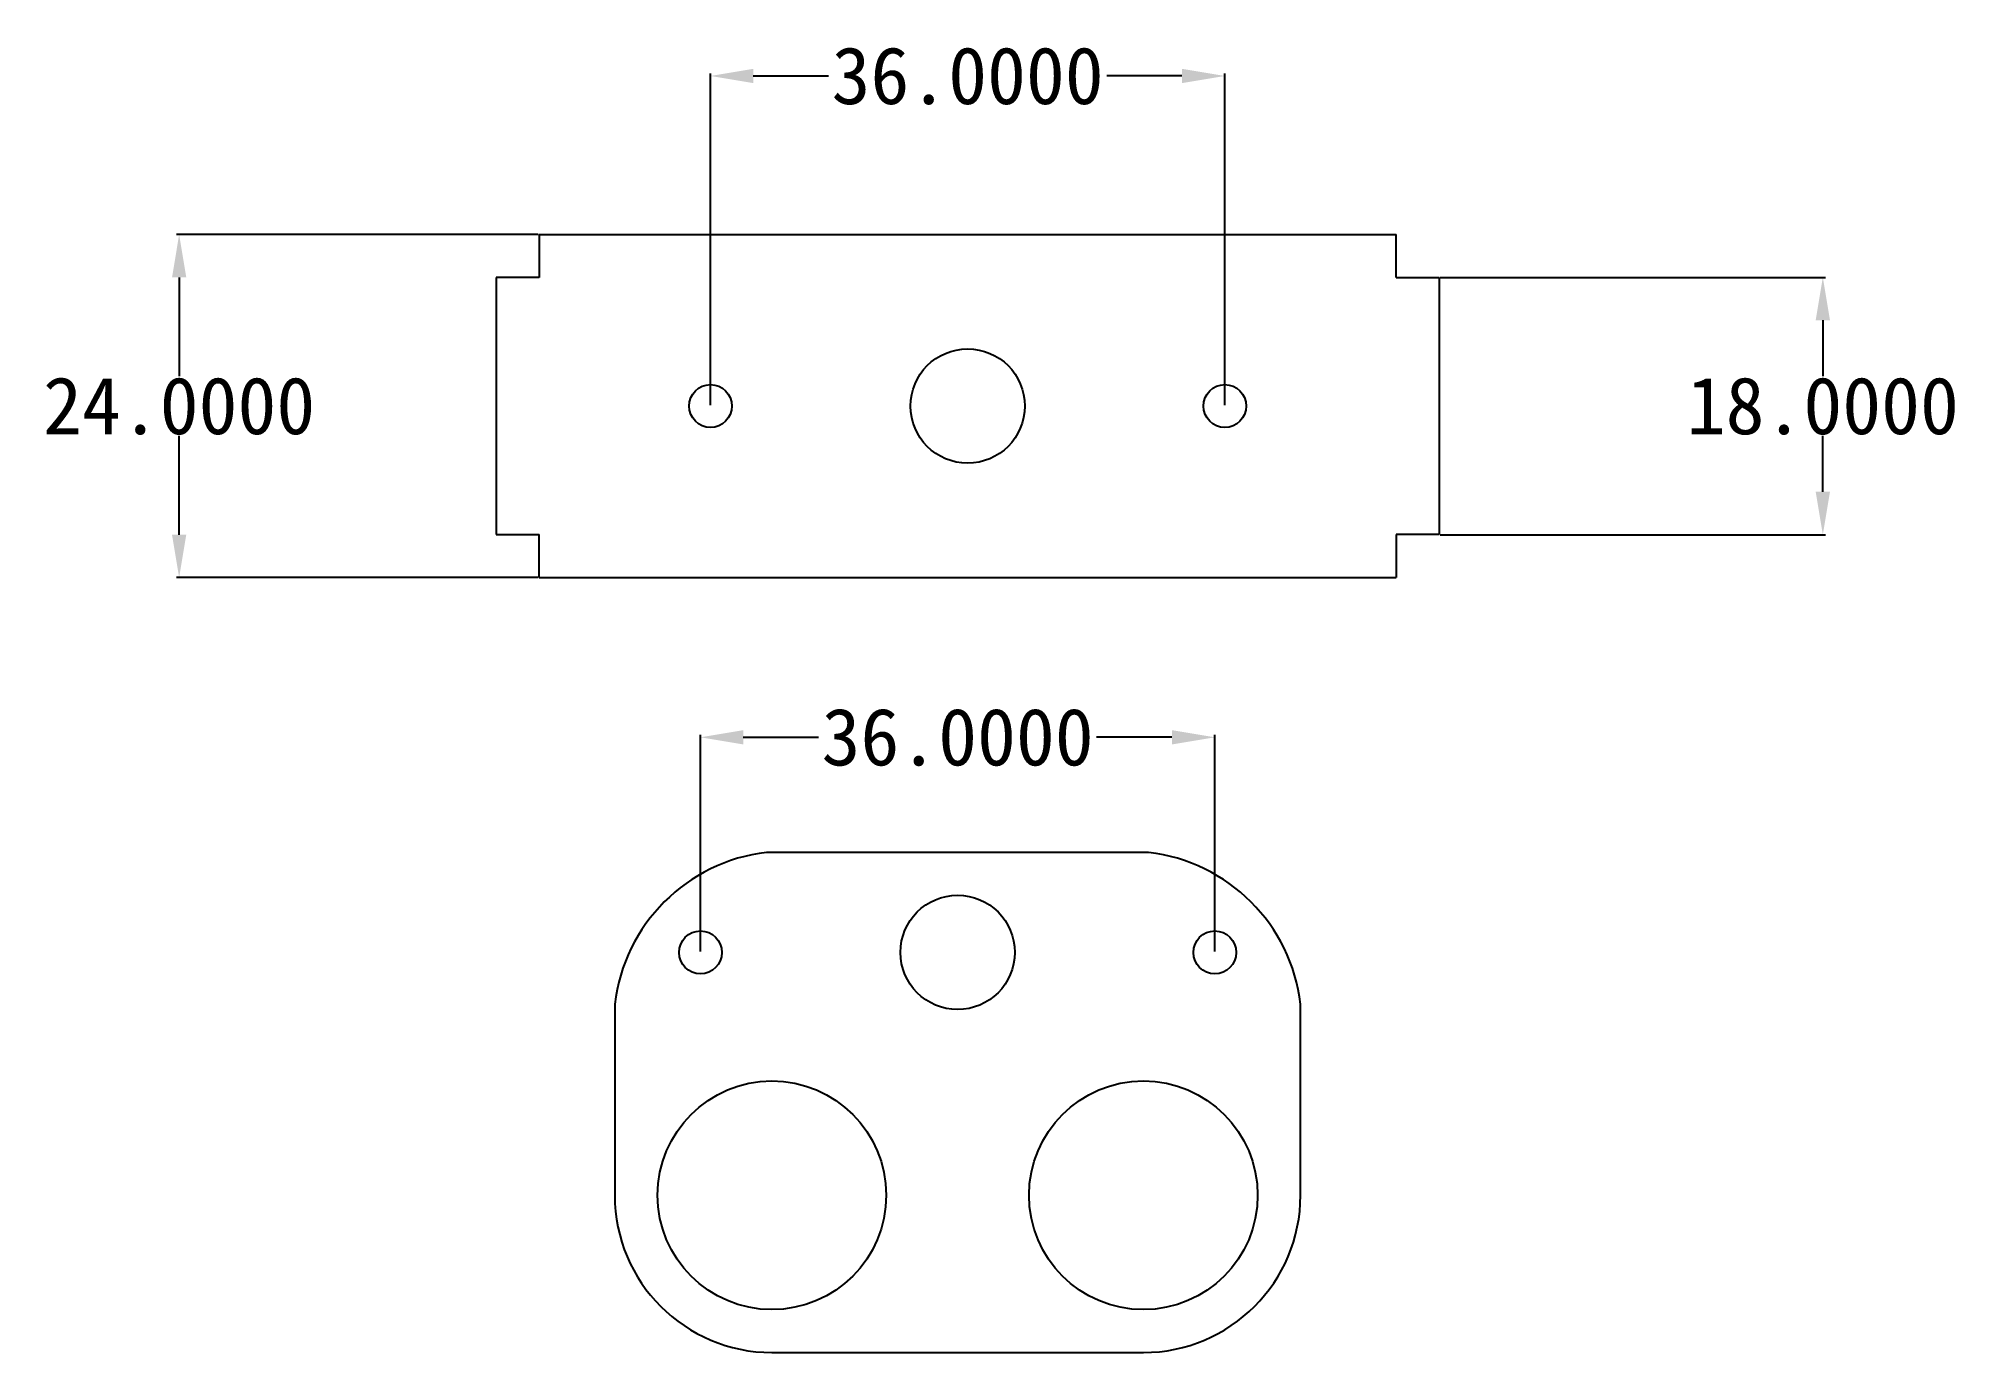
# Model space of a CAD drawing. Header units: inches. Extents: x -64 to 70, y -28 to 64.
import ezdxf

# ---------------------------------------------------------------- set-up
doc = ezdxf.new("R2010")
doc.units = ezdxf.units.IN
doc.header["$MEASUREMENT"] = 0
doc.styles.get("Standard").update_dxf_attribs({"font": ''})
doc.styles.get('Standard').set_extended_font_data('SimSun')
doc.dimstyles.new('Green', dxfattribs={"dimtxt": 4, "dimasz": 3, "dimexe": 0.18, "dimexo": 0.0625, "dimgap": 0.09, "dimtad": 0, "dimtih": 1, "dimtoh": 1, "dimdec": 4, "dimzin": 0, "dimdsep": 46, "dimtxsty": 'Standard', "dimcen": 0.09, "dimclrd": 3, "dimclre": 2, "dimadec": 0, "dimazin": 0, "dimtfac": 1, "dimtdec": 4, "dimtofl": 0, "dimtmove": 0, "dimatfit": 3, "dimfxl": 1, "dimtolj": 1, "dimtzin": 0, "dimarcsym": 0})

# ---------------------------------------------------------------- blocks, each defined once
blk = doc.blocks.new('*D1')
at = {"color": 2, "lineweight": -2, "transparency": 16777216}
for p, q in [((33.77, 47.23), (60.74, 47.23)), ((33.77, 29.23), (60.74, 29.23))]:
    blk.add_line(p, q, dxfattribs=at)
at = {"color": 3, "lineweight": -2, "transparency": 16777216}
for p, q in [((60.56, 44.23), (60.56, 40.32)), ((60.56, 32.23), (60.56, 36.14))]:
    blk.add_line(p, q, dxfattribs=at)
at = {"color": 3, "transparency": 16777216}
for points in [[(60.06, 44.23), (61.06, 44.23), (60.56, 47.23)], [(60.06, 32.23), (61.06, 32.23), (60.56, 29.23)]]:
    blk.add_solid(points, dxfattribs=at)
at = {"layer": 'Defpoints', "color": 0, "transparency": 16777216}
for p in [(33.7, 47.23), (33.7, 29.23), (60.56, 29.23)]:
    blk.add_point(p, dxfattribs=at)
at = {"color": 0, "transparency": 16777216, "insert": (60.56, 38.23), "char_height": 4, "attachment_point": 5}
blk.add_mtext('\\A1;18.0000', dxfattribs=at)
blk = doc.blocks.new('*D13')
at = {"color": 2, "lineweight": -2, "transparency": 16777216}
for p, q in [((-29.36, 50.23), (-54.67, 50.23)), ((-29.36, 26.23), (-54.67, 26.23))]:
    blk.add_line(p, q, dxfattribs=at)
at = {"color": 3, "lineweight": -2, "transparency": 16777216}
for p, q in [((-54.49, 47.23), (-54.49, 40.32)), ((-54.49, 29.23), (-54.49, 36.14))]:
    blk.add_line(p, q, dxfattribs=at)
at = {"color": 3, "transparency": 16777216}
for points in [[(-54.99, 47.23), (-53.99, 47.23), (-54.49, 50.23)], [(-54.99, 29.23), (-53.99, 29.23), (-54.49, 26.23)]]:
    blk.add_solid(points, dxfattribs=at)
at = {"layer": 'Defpoints', "color": 0, "transparency": 16777216}
for p in [(-29.3, 50.23), (-54.49, 26.23), (-29.3, 26.23)]:
    blk.add_point(p, dxfattribs=at)
at = {"color": 0, "transparency": 16777216, "insert": (-54.49, 38.23), "char_height": 4, "attachment_point": 5}
blk.add_mtext('\\A1;24.0000', dxfattribs=at)
blk = doc.blocks.new('*D14')
at = {"color": 2, "lineweight": -2, "transparency": 16777216}
for p, q in [((-18, 0.06), (-18, 15.23)), ((18, 0.06), (18, 15.23))]:
    blk.add_line(p, q, dxfattribs=at)
at = {"color": 3, "lineweight": -2, "transparency": 16777216}
for p, q in [((-15, 15.05), (-9.73, 15.05)), ((15, 15.05), (9.73, 15.05))]:
    blk.add_line(p, q, dxfattribs=at)
at = {"color": 3, "transparency": 16777216}
for points in [[(-15, 15.55), (-15, 14.55), (-18, 15.05)], [(15, 15.55), (15, 14.55), (18, 15.05)]]:
    blk.add_solid(points, dxfattribs=at)
at = {"layer": 'Defpoints', "color": 0, "transparency": 16777216}
for p in [(18, 15.05), (-18, 0), (18, 0)]:
    blk.add_point(p, dxfattribs=at)
at = {"color": 0, "transparency": 16777216, "insert": (0, 15.05), "char_height": 4, "attachment_point": 5}
blk.add_mtext('\\A1;36.0000', dxfattribs=at)
blk = doc.blocks.new('*D15')
at = {"color": 2, "lineweight": -2, "transparency": 16777216}
for p, q in [((-17.3, 38.3), (-17.3, 61.51)), ((18.7, 38.3), (18.7, 61.51))]:
    blk.add_line(p, q, dxfattribs=at)
at = {"color": 3, "lineweight": -2, "transparency": 16777216}
for p, q in [((-14.3, 61.33), (-9.03, 61.33)), ((15.7, 61.33), (10.44, 61.33))]:
    blk.add_line(p, q, dxfattribs=at)
at = {"color": 3, "transparency": 16777216}
for points in [[(-14.3, 61.83), (-14.3, 60.83), (-17.3, 61.33)], [(15.7, 61.83), (15.7, 60.83), (18.7, 61.33)]]:
    blk.add_solid(points, dxfattribs=at)
at = {"layer": 'Defpoints', "color": 0, "transparency": 16777216}
for p in [(18.7, 61.33), (-17.3, 38.23), (18.7, 38.23)]:
    blk.add_point(p, dxfattribs=at)
at = {"color": 0, "transparency": 16777216, "insert": (0.7, 61.33), "char_height": 4, "attachment_point": 5}
blk.add_mtext('\\A1;36.0000', dxfattribs=at)

msp = doc.modelspace()

# ---------------------------------------------------------------- linework, layer by layer
for p, q in [((-29.29722, 50.2344), (-29.29722, 47.2344)), ((-29.29722, 50.2344), (30.70278, 50.2344)), ((30.70278, 47.2344), (30.70278, 50.2344)), ((-29.29722, 47.2344), (-32.29722, 47.2344)), ((-32.29722, 47.2344), (-32.29722, 29.2344)), ((30.70278, 47.2344), (33.70278, 47.2344)), ((33.70278, 47.2344), (33.70278, 29.2344)), ((-32.29722, 29.2344), (-29.29722, 29.2344)), ((-29.29722, 26.2344), (-29.29722, 29.2344)), ((33.70278, 29.2344), (30.70278, 29.2344)), ((30.70278, 29.2344), (30.70278, 26.2344)), ((-29.29722, 26.2344), (30.70278, 26.2344))]:
    msp.add_line(p, q)
for points in [[(13.36985, 7), (-13.36985, 7)], [(-24, -3.63015), (-24, -17)], [(24, -17), (24, -3.63015)], [(-13, -28), (13, -28)]]:
    msp.add_lwpolyline(points)
for centre, radius in [((0.70278, 38.2344), 4), ((-17.29722, 38.2344), 1.5), ((18.70278, 38.2344), 1.5), ((0, 0), 4), ((-18, 0), 1.5), ((18, 0), 1.5), ((-13, -17), 8), ((13, -17), 8)]:
    msp.add_circle(centre, radius)
for centre, radius, start, end in [((-11.95164, -5.04836), 12.13154, 96.7133876, 173.2866124), ((11.95164, -5.04836), 12.13154, 6.7133876, 83.2866124), ((-13, -17), 11, 180, 270), ((13, -17), 11, 270, 0)]:
    msp.add_arc(centre, radius, start, end)

# ---------------------------------------------------------------- dimensions: what is measured, and where the dimension line sits
for p1, p2, distance, picture, middle in [((-17.29722, 38.2344), (18.70278, 38.2344), 23.09269, '*D15', (0.70278, 61.32709)), ((-29.29722, 50.2344), (-29.29722, 26.2344), -25.1932, '*D13', (-54.49042, 38.2344)), ((-18, 0), (18, 0), 15.05294, '*D14', (0, 15.05294))]:
    dim = msp.add_aligned_dim(p1=p1, p2=p2, distance=distance, dimstyle='Green')
    dim.commit()
    dim.dimension.update_dxf_attribs({"geometry": picture, "text_midpoint": middle})
dim = msp.add_linear_dim(base=(60.56181, 29.2344), p1=(33.70278, 47.2344), p2=(33.70278, 29.2344), angle=90, dimstyle='Green')
dim.commit()
dim.dimension.update_dxf_attribs({"geometry": '*D1', "text_midpoint": (60.56181, 38.2344)})

doc.saveas('drawing.dxf')
